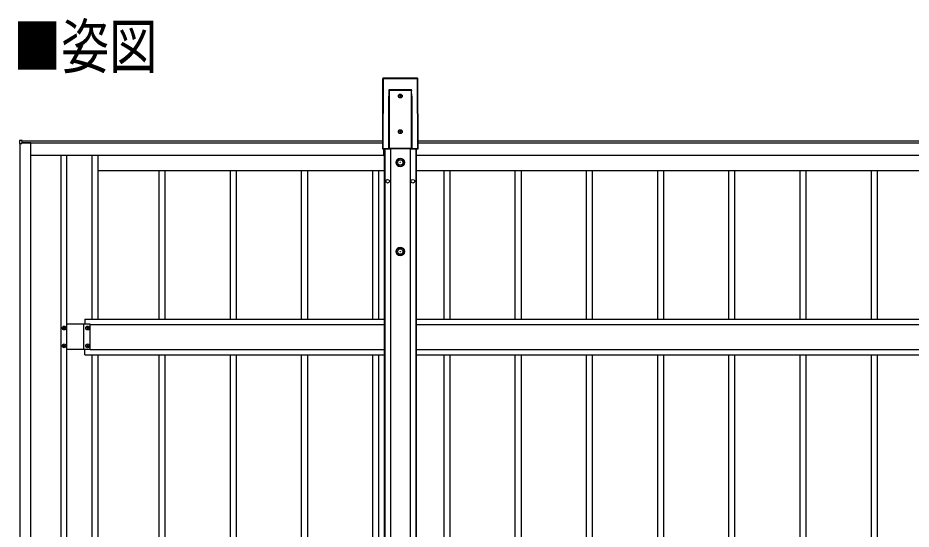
# Model space of a CAD drawing. Units: millimetres, scale not verified. Extents: x -10512 to 10512, y -7425 to 7425.
# Drawn here: x -2848 to -340, y 1959 to 3393 of the extents above; entities that cross this region are included whole.
import ezdxf
from ezdxf.enums import TextEntityAlignment as Align

# ---------------------------------------------------------------- set-up
doc = ezdxf.new("R2010")
doc.units = ezdxf.units.MM
doc.header["$LTSCALE"] = 30
doc.layers.add('0-2_USER1', color=3, linetype='Continuous')
doc.layers.add('0-4_YKK_A1', color=4, linetype='Continuous')
doc.styles.add('ＭＳ ゴシック', font='')
doc.styles.get('ＭＳ ゴシック').set_extended_font_data('MS Gothic')

msp = doc.modelspace()

# ---------------------------------------------------------------- linework, layer by layer
at = {"layer": '0-4_YKK_A1'}
for p, q in [((-1823.71, 3223.09), (-1824.34, 3025.95)), ((-1823.85, 3026.43), (-1823.23, 3222.61)), ((-1823.7, 3223.09), (-1823.71, 3223.09)), ((-1823.23, 3222.61), (-1823.7, 3223.09)), ((-1822.73, 3222.58), (-1823.36, 3026.4)), ((-1725.7, 3223.59), (-1823.21, 3223.59)), ((-1823.21, 3223.59), (-1822.73, 3223.11)), ((-1725.7, 3223.59), (-1823.21, 3223.59)), ((-1823.21, 3223.59), (-1823.21, 3223.59)), ((-1822.73, 3223.11), (-1726.17, 3223.11)), ((-1822.73, 3223.11), (-1822.73, 3222.58)), ((-1726.17, 3222.58), (-1822.73, 3222.58)), ((-1726.17, 3223.11), (-1725.7, 3223.59)), ((-1726.17, 3223.11), (-1726.17, 3222.58)), ((-1725.55, 3026.4), (-1726.17, 3222.58)), ((-1725.7, 3223.59), (-1725.7, 3223.59)), ((-1725.2, 3223.09), (-1725.68, 3222.61)), ((-1725.68, 3222.61), (-1725.05, 3026.43)), ((-1724.56, 3025.95), (-1725.2, 3223.09)), ((-1724.56, 3025.95), (-1725.2, 3223.09)), ((-1725.2, 3223.09), (-1725.2, 3223.09)), ((-1805.51, 3192.5), (-1743.39, 3192.5)), ((-1743.39, 3189.89), (-1805.51, 3189.89)), ((-1805.51, 3189.89), (-1805.51, 3026.96)), ((-1743.39, 3026.96), (-1743.39, 3189.89)), ((-1806.98, 3026.51), (-1806.51, 3173.29)), ((-1806.01, 3173.27), (-1806.48, 3026.49)), ((-1806.01, 3026.96), (-1806.01, 3173.27)), ((-1773.97, 3175.36), (-1773.97, 3176.32)), ((-1742.89, 3173.27), (-1742.89, 3026.96)), ((-1742.42, 3026.49), (-1742.89, 3173.27)), ((-1742.39, 3173.29), (-1741.92, 3026.51)), ((-1773.97, 3075.36), (-1773.97, 3076.32)), ((-2835.95, 3049.28), (-2843.48, 3048.82)), ((-2843.48, 3041.08), (-2837.77, 3041.08)), ((-2842.45, 532.05), (-2842.45, 3041.08)), ((-2837.77, 3041.08), (-2837.45, 3041.08)), ((-2837.45, 3041.08), (-2837.45, 3042.28)), ((-2812.45, 3042.27), (-2837.45, 3042.27)), ((-2836.95, 3042.27), (-2836.95, 3042.58)), ((-2835.95, 3048.78), (-2835.95, 3049.28)), ((-2835.95, 3042.88), (-2835.95, 3048.78)), ((-2835.95, 3047.77), (-1824.27, 3047.77)), ((-2835.95, 3042.77), (-1824.28, 3042.77)), ((-2833.95, 3042.74), (-1824.28, 3042.74)), ((-2833.95, 3042.74), (-2833.95, 3042.27)), ((-2812.45, 565.35), (-2812.45, 3042.27)), ((-1724.63, 3047.77), (1049.73, 3047.77)), ((-1724.62, 3042.77), (1049.72, 3042.77)), ((-1724.62, 3042.74), (1049.72, 3042.74)), ((-1824.34, 3025.95), (-1824.34, 3025.95)), ((-1823.36, 3025.93), (-1823.84, 3025.45)), ((-1823.84, 3025.45), (-1803.08, 3025.45)), ((-1823.84, 3025.45), (-1803.08, 3025.45)), ((-1823.84, 3025.45), (-1823.84, 3025.45)), ((-1823.36, 3026.4), (-1806.97, 3026.4)), ((-1823.36, 3026.4), (-1823.36, 3025.93)), ((-1806.04, 3025.93), (-1823.36, 3025.93)), ((-1820.45, 3007.77), (-1820.45, 3025.45)), ((-1820.45, 3007.77), (-1820.45, 3025.45)), ((-1820.45, 3022.77), (-1819.45, 3022.77)), ((-1819.45, 3025.45), (-1819.45, 932.33)), ((-1818.25, 3025.45), (-1818.25, 932.33)), ((-1806.48, 3026.49), (-1806.01, 3026.96)), ((-1805.51, 3026.46), (-1806.04, 3025.93)), ((-1805.51, 3026.96), (-1743.39, 3026.96)), ((-1805.51, 3026.96), (-1805.51, 3026.46)), ((-1743.39, 3026.46), (-1805.51, 3026.46)), ((-1803.08, 3025.45), (-1802.83, 3026.33)), ((-1802.83, 3026.33), (-1745.95, 3026.33)), ((-1801.95, 3026.33), (-1801.95, 1050.5)), ((-1746.95, 3026.33), (-1746.95, 1050.5)), ((-1745.95, 3026.33), (-1745.7, 3025.45)), ((-1745.7, 3025.45), (-1725.06, 3025.45)), ((-1745.7, 3025.45), (-1725.06, 3025.45)), ((-1743.39, 3026.96), (-1743.39, 3026.46)), ((-1742.86, 3025.93), (-1743.39, 3026.46)), ((-1742.89, 3026.96), (-1742.42, 3026.49)), ((-1725.55, 3025.93), (-1742.86, 3025.93)), ((-1741.93, 3026.4), (-1725.55, 3026.4)), ((-1730.65, 3025.45), (-1730.65, 932.33)), ((-1729.45, 3025.45), (-1729.45, 932.33)), ((-1729.45, 3022.77), (-1728.45, 3022.77)), ((-1728.45, 3007.77), (-1728.45, 3025.45)), ((-1728.45, 3007.77), (-1728.45, 3025.45)), ((-1725.55, 3025.93), (-1725.55, 3026.4)), ((-1725.06, 3025.45), (-1725.55, 3025.93)), ((-1725.06, 3025.45), (-1725.06, 3025.45)), ((-1725.05, 3026.43), (-1724.56, 3025.95)), ((-1724.56, 3025.95), (-1724.56, 3025.95)), ((-2812.45, 3007.77), (-1820.45, 3007.77)), ((-2727.45, 3007.77), (-2727.45, 565.35)), ((-2711.45, 3007.77), (-2711.45, 565.35)), ((-2640.45, 3007.77), (-2640.45, 2547.77)), ((-2623.45, 3007.77), (-2623.45, 2547.77)), ((-1728.45, 3007.77), (1053.55, 3007.77)), ((-2623.45, 2964.77), (-2436.35, 2964.77)), ((-2451.45, 2547.77), (-2451.45, 2964.77)), ((-2451.45, 2964.77), (-2236.35, 2964.77)), ((-2434.45, 2547.77), (-2434.45, 2964.77)), ((-2251.45, 2547.77), (-2251.45, 2964.77)), ((-2251.45, 2964.77), (-2036.35, 2964.77)), ((-2234.45, 2547.77), (-2234.45, 2964.77)), ((-2051.45, 2547.77), (-2051.45, 2964.77)), ((-2051.45, 2964.77), (-1836.35, 2964.77)), ((-2034.45, 2547.77), (-2034.45, 2964.77)), ((-1851.45, 2547.77), (-1851.45, 2964.77)), ((-1851.45, 2964.77), (-1819.45, 2964.77)), ((-1834.45, 2547.77), (-1834.45, 2964.77)), ((-1729.45, 2964.77), (-1636.35, 2964.77)), ((-1651.45, 2547.77), (-1651.45, 2964.77)), ((-1651.45, 2964.77), (-1436.35, 2964.77)), ((-1634.45, 2547.77), (-1634.45, 2964.77)), ((-1451.45, 2547.77), (-1451.45, 2964.77)), ((-1451.45, 2964.77), (-1236.35, 2964.77)), ((-1434.45, 2547.77), (-1434.45, 2964.77)), ((-1251.45, 2547.77), (-1251.45, 2964.77)), ((-1251.45, 2964.77), (-1036.35, 2964.77)), ((-1234.45, 2547.77), (-1234.45, 2964.77)), ((-1051.45, 2547.77), (-1051.45, 2964.77)), ((-1051.45, 2964.77), (-836.35, 2964.77)), ((-1034.45, 2547.77), (-1034.45, 2964.77)), ((-851.45, 2547.77), (-851.45, 2964.77)), ((-851.45, 2964.77), (-636.35, 2964.77)), ((-834.45, 2547.77), (-834.45, 2964.77)), ((-651.45, 2547.77), (-651.45, 2964.77)), ((-651.45, 2964.77), (-436.35, 2964.77)), ((-634.45, 2547.77), (-634.45, 2964.77)), ((-451.45, 2547.77), (-451.45, 2964.77)), ((-451.45, 2964.77), (-236.35, 2964.77)), ((-434.45, 2547.77), (-434.45, 2964.77)), ((-2660.45, 2547.77), (-2660.45, 2533.27)), ((-2660.45, 2547.77), (-1819.45, 2547.77)), ((-1729.45, 2547.77), (1054.55, 2547.77)), ((-2718.93, 2524.21), (-2718.93, 2525.17)), ((-2645.45, 2533.27), (-2711.45, 2533.27)), ((-2645.45, 2533.27), (-2711.45, 2533.27)), ((-2662.95, 2462.27), (-2662.95, 2533.27)), ((-2662.95, 2462.27), (-2662.95, 2533.27)), ((-2652.93, 2524.21), (-2652.93, 2525.17)), ((-2645.45, 2462.27), (-2645.45, 2533.27)), ((-2645.45, 2462.27), (-2645.45, 2533.27)), ((-2645.45, 2532.77), (-1819.45, 2532.77)), ((-1729.45, 2532.77), (1054.55, 2532.77)), ((-2718.93, 2474.21), (-2718.93, 2475.17)), ((-2645.45, 2462.27), (-2711.45, 2462.27)), ((-2645.45, 2462.27), (-2711.45, 2462.27)), ((-2660.45, 2447.77), (-2660.45, 2462.27)), ((-2652.93, 2474.21), (-2652.93, 2475.17)), ((-2645.45, 2462.77), (-1819.45, 2462.77)), ((-1729.45, 2462.77), (1054.55, 2462.77)), ((-2660.45, 2447.77), (-1819.45, 2447.77)), ((-2640.45, 2447.77), (-2640.45, 1125.35)), ((-2623.45, 2447.77), (-2623.45, 1125.35)), ((-2451.45, 1125.35), (-2451.45, 2447.77)), ((-2434.45, 1125.35), (-2434.45, 2447.77)), ((-2251.45, 1125.35), (-2251.45, 2447.77)), ((-2234.45, 1125.35), (-2234.45, 2447.77)), ((-2051.45, 1125.35), (-2051.45, 2447.77)), ((-2034.45, 1125.35), (-2034.45, 2447.77)), ((-1851.45, 1125.35), (-1851.45, 2447.77)), ((-1834.45, 1125.35), (-1834.45, 2447.77)), ((-1729.45, 2447.77), (1054.55, 2447.77)), ((-1651.45, 1125.35), (-1651.45, 2447.77)), ((-1634.45, 1125.35), (-1634.45, 2447.77)), ((-1451.45, 1125.35), (-1451.45, 2447.77)), ((-1434.45, 1125.35), (-1434.45, 2447.77)), ((-1251.45, 1125.35), (-1251.45, 2447.77)), ((-1234.45, 1125.35), (-1234.45, 2447.77)), ((-1051.45, 1125.35), (-1051.45, 2447.77)), ((-1034.45, 1125.35), (-1034.45, 2447.77)), ((-851.45, 1125.35), (-851.45, 2447.77)), ((-834.45, 1125.35), (-834.45, 2447.77)), ((-651.45, 1125.35), (-651.45, 2447.77)), ((-634.45, 1125.35), (-634.45, 2447.77)), ((-451.45, 1125.35), (-451.45, 2447.77)), ((-434.45, 1125.35), (-434.45, 2447.77))]:
    msp.add_line(p, q, dxfattribs=at)
for points in [[(-1823.7, 3223.09), (-1824.34, 3025.95), (-1823.85, 3026.43)], [(-1805.87, 3189.91), (-1805.6, 3191.89), (-1805.51, 3192.46), (-1805.51, 3192.5)], [(-1805.51, 3189.89), (-1805.53, 3189.89), (-1805.56, 3189.89), (-1805.58, 3189.89), (-1805.6, 3189.89), (-1805.63, 3189.89), (-1805.65, 3189.89), (-1805.67, 3189.89), (-1805.69, 3189.89)], [(-1743.21, 3189.89), (-1743.35, 3191.88), (-1743.39, 3192.46), (-1743.39, 3192.5)], [(-1743.39, 3189.89), (-1743.37, 3189.89), (-1743.34, 3189.89), (-1743.32, 3189.89), (-1743.3, 3189.89), (-1743.28, 3189.89), (-1743.25, 3189.89), (-1743.23, 3189.89), (-1743.21, 3189.89)], [(-1775.89, 3174.4), (-1776.85, 3174.4), (-1776.85, 3173.44), (-1775.89, 3173.44)], [(-1773.97, 3176.32), (-1774.93, 3176.32), (-1774.93, 3175.36)], [(-1774.93, 3172.48), (-1774.93, 3171.52), (-1773.97, 3171.52), (-1773.97, 3172.48)], [(-1773.01, 3173.44), (-1772.05, 3173.44), (-1772.05, 3174.4), (-1773.01, 3174.4)], [(-1775.89, 3074.4), (-1776.85, 3074.4), (-1776.85, 3073.44), (-1775.89, 3073.44)], [(-1773.97, 3076.32), (-1774.93, 3076.32), (-1774.93, 3075.36)], [(-1774.93, 3072.48), (-1774.93, 3071.52), (-1773.97, 3071.52), (-1773.97, 3072.48)], [(-1773.01, 3073.44), (-1772.05, 3073.44), (-1772.05, 3074.4), (-1773.01, 3074.4)], [(-2843.95, 3048.32), (-2843.95, 3041.08), (-2843.48, 3041.08)], [(-2837.15, 3042.58), (-2835.95, 3042.58), (-2835.95, 3042.88)], [(-1805.51, 3026.96), (-1805.6, 3026.96), (-1805.69, 3026.96), (-1805.78, 3026.96), (-1805.85, 3026.96), (-1805.92, 3026.96), (-1805.96, 3026.96), (-1806, 3026.96), (-1806.01, 3026.96)], [(-1743.39, 3026.96), (-1743.3, 3026.96), (-1743.21, 3026.96), (-1743.12, 3026.96), (-1743.05, 3026.96), (-1742.99, 3026.96), (-1742.94, 3026.96), (-1742.91, 3026.96), (-1742.89, 3026.96)], [(-2719.89, 2522.29), (-2720.85, 2522.29), (-2720.85, 2523.25), (-2719.89, 2523.25)], [(-2718.93, 2525.17), (-2717.97, 2525.17), (-2717.97, 2524.21)], [(-2717.97, 2521.33), (-2717.97, 2520.37), (-2718.93, 2520.37), (-2718.93, 2521.33)], [(-2717.01, 2523.25), (-2716.05, 2523.25), (-2716.05, 2522.29), (-2717.01, 2522.29)], [(-2653.89, 2522.29), (-2654.85, 2522.29), (-2654.85, 2523.25), (-2653.89, 2523.25)], [(-2652.93, 2525.17), (-2651.97, 2525.17), (-2651.97, 2524.21)], [(-2651.97, 2521.33), (-2651.97, 2520.37), (-2652.93, 2520.37), (-2652.93, 2521.33)], [(-2651.01, 2523.25), (-2650.05, 2523.25), (-2650.05, 2522.29), (-2651.01, 2522.29)], [(-2719.89, 2472.29), (-2720.85, 2472.29), (-2720.85, 2473.25), (-2719.89, 2473.25)], [(-2718.93, 2475.17), (-2717.97, 2475.17), (-2717.97, 2474.21)], [(-2717.97, 2471.33), (-2717.97, 2470.37), (-2718.93, 2470.37), (-2718.93, 2471.33)], [(-2717.01, 2473.25), (-2716.05, 2473.25), (-2716.05, 2472.29), (-2717.01, 2472.29)], [(-2653.89, 2472.29), (-2654.85, 2472.29), (-2654.85, 2473.25), (-2653.89, 2473.25)], [(-2652.93, 2475.17), (-2651.97, 2475.17), (-2651.97, 2474.21)], [(-2651.97, 2471.33), (-2651.97, 2470.37), (-2652.93, 2470.37), (-2652.93, 2471.33)], [(-2651.01, 2473.25), (-2650.05, 2473.25), (-2650.05, 2472.29), (-2651.01, 2472.29)]]:
    msp.add_lwpolyline(points, dxfattribs=at)
for centre, radius in [((-1774.45, 3173.92), 5.3), ((-1774.45, 3073.92), 5.3), ((-1774.39, 2987.42), 12), ((-1774.39, 2987.42), 10.88), ((-1774.39, 2987.42), 7.48), ((-1774.39, 2987.42), 0.5), ((-1809.95, 2934.77), 5), ((-1738.95, 2934.77), 5), ((-1774.39, 2737.42), 12), ((-1774.39, 2737.42), 10.88), ((-1774.39, 2737.42), 7.48), ((-1774.39, 2737.42), 0.5), ((-2718.45, 2522.77), 5.3), ((-2652.45, 2522.77), 5.3), ((-2718.45, 2472.77), 5.3), ((-2652.45, 2472.77), 5.3)]:
    msp.add_circle(centre, radius, dxfattribs=at)
for centre, radius, start, end in [((-1823.21, 3223.09), 0.5, 90, 179.81634), ((-1823.2, 3223.09), 0.501, 90.24971, 179.75029), ((-1822.72, 3222.61), 0.501, 90.24971, 179.75029), ((-1822.83, 3225.34), 2.76, 261.80183, 272.1952), ((-1726.18, 3222.61), 0.501, 0.24971, 89.75029), ((-1726.07, 3225.34), 2.76, 267.8048, 278.19817), ((-1725.7, 3223.09), 0.5, 0.18366, 90), ((-1725.7, 3223.09), 0.501, 0.24971, 89.75029), ((-1807.08, 3180.91), 9.09, 81.20266, 82.35702), ((-1364.13, 3159.92), 442.57, 175.77814, 176.1178), ((-2042.13, 3148.92), 301.89, 7.80423, 8.30085), ((-1741.82, 3180.91), 9.09, 97.64298, 98.79734), ((-1806.4, 3170.54), 2.76, 81.80183, 92.1952), ((-1775.89, 3175.36), 0.96, 270, 0), ((-1775.89, 3172.48), 0.96, 0, 90), ((-1773.01, 3175.36), 0.96, 180, 270), ((-1773.01, 3172.48), 0.96, 90, 180), ((-1742.5, 3170.54), 2.76, 87.8048, 98.19817), ((-1775.89, 3075.36), 0.96, 270, 0), ((-1775.89, 3072.48), 0.96, 0, 90), ((-1773.01, 3075.36), 0.96, 180, 270), ((-1773.01, 3072.48), 0.96, 90, 180), ((-2843.45, 3048.32), 0.5, 93.5, 180), ((-2837.15, 3042.28), 0.3, 90, 180), ((-1823.84, 3025.95), 0.5, 179.81634, 270), ((-1823.83, 3025.95), 0.501, 180.24971, 269.75029), ((-1823.46, 3029.16), 2.76, 261.80183, 272.1952), ((-1823.35, 3026.43), 0.501, 180.24971, 269.75029), ((-1806.87, 3023.75), 2.76, 81.80183, 92.1952), ((-1806.57, 3023.64), 2.79, 88.18282, 98.39155), ((-1805.51, 3026.96), 0.501, 180.24971, 269.75029), ((-1743.39, 3026.96), 0.501, 270.24971, 359.75029), ((-1742.03, 3023.75), 2.76, 87.8048, 98.19817), ((-1742.33, 3023.64), 2.79, 81.60845, 91.81718), ((-1725.44, 3029.16), 2.76, 267.8048, 278.19817), ((-1725.55, 3026.43), 0.501, 270.24971, 359.75029), ((-1725.07, 3025.95), 0.501, 270.24971, 359.75029), ((-1725.06, 3025.95), 0.5, 270, 0.18366), ((-2719.89, 2524.21), 0.96, 270, 0), ((-2719.89, 2521.33), 0.96, 0, 90), ((-2717.01, 2524.21), 0.96, 180, 270), ((-2717.01, 2521.33), 0.96, 90, 180), ((-2653.89, 2524.21), 0.96, 270, 0), ((-2653.89, 2521.33), 0.96, 0, 90), ((-2651.01, 2524.21), 0.96, 180, 270), ((-2651.01, 2521.33), 0.96, 90, 180), ((-2719.89, 2474.21), 0.96, 270, 0), ((-2719.89, 2471.33), 0.96, 0, 90), ((-2717.01, 2474.21), 0.96, 180, 270), ((-2717.01, 2471.33), 0.96, 90, 180), ((-2653.89, 2474.21), 0.96, 270, 0), ((-2653.89, 2471.33), 0.96, 0, 90), ((-2651.01, 2474.21), 0.96, 180, 270), ((-2651.01, 2471.33), 0.96, 90, 180)]:
    msp.add_arc(centre, radius, start, end, dxfattribs=at)
for centre, major_axis, ratio, start_param, end_param in [((-1805.51, 3172.13), (0, -19.08), 0.052413, 3.5123474, 4.6513024), ((-1805.51, 3172.1), (0, -19.08), 0.026207, 3.5123474, 4.6513024), ((-1802.42, 3189.89), (0, -50), 0.061774, 4.6600291, 4.7123946), ((-1746.48, 3189.89), (0, -50), 0.061774, 1.5707907, 1.6231562), ((-1743.39, 3172.1), (0, -19.08), 0.026207, 1.6318829, 2.7708379), ((-1743.39, 3172.13), (0, -19.08), 0.052413, 1.6318829, 2.7708379), ((-1805.98, 3026.52), (-0.543, -0.848), 0.992387, 5.2824884, 5.3922079), ((-1806.04, 3026.43), (0.941, -0.042), 0.529688, 3.2789358, 4.7362857), ((-1805.98, 3026.49), (-0.293, -0.417), 0.981557, 5.3232786, 5.4329981), ((-1806.04, 3026.43), (0.185, -0.478), 0.839234, 4.3937254, 5.8510754), ((-1742.86, 3026.43), (-0.185, -0.478), 0.839234, 0.4321099, 1.8894599), ((-1742.86, 3026.43), (0.941, 0.042), 0.529688, 4.6884922, 6.1458421), ((-1742.92, 3026.49), (0.293, -0.417), 0.981557, 0.8501872, 0.9599067), ((-1742.92, 3026.52), (0.543, -0.848), 0.992387, 0.8909775, 1.0006969)]:
    msp.add_ellipse(centre, major_axis=major_axis, ratio=ratio, start_param=start_param, end_param=end_param, dxfattribs=at)

# ---------------------------------------------------------------- texts
at = {"layer": '0-2_USER1', "style": 'ＭＳ ゴシック', "width": 0.8}
msp.add_text('■姿図', height=123.8, dxfattribs=at).set_placement((-2861.96, 3214.25), align=Align.BOTTOM_LEFT)

doc.saveas('drawing.dxf')
